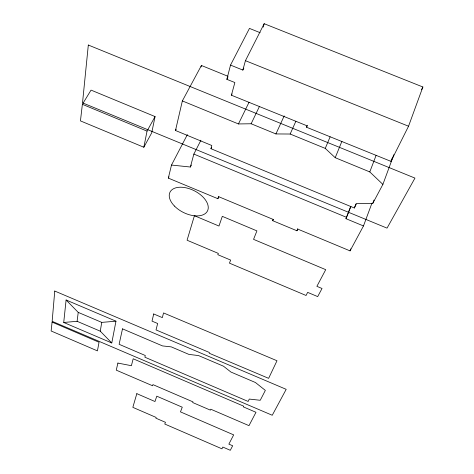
<?xml version="1.0" encoding="UTF-8"?>
<svg xmlns="http://www.w3.org/2000/svg" width="474" height="474" viewBox="0 0 474 474"><rect width="100%" height="100%" fill="white"/><g stroke="black" fill="none" stroke-linecap="round" stroke-linejoin="round"><path stroke-width="0.71" d="M63.723 322.468L66.099 299.995L115.97 321.188L111.775 342.963L63.723 322.468L77.096 321.301L100.263 331.172L111.775 342.963M82.375 104.316L80.444 120.894L143.829 147.242L151.721 132.827L155.057 116.574L91.044 90.107L82.375 104.316L147.035 131.114L143.829 147.242M77.096 321.301L78.234 312.39L66.099 299.995M100.263 331.172L101.75 322.391L115.97 321.188M393.853 154.654L382.891 184.398L372.718 203.488L356.596 203.476L354.351 207.997L210.942 148.706L211.813 145.512L175.493 130.498L182.354 100.921L201.426 65.477L228.095 76.35M218.828 196.716L217.874 198.713L168.329 178.111L171.493 165.059L187.378 134.604M201.077 66.905L201.426 65.477M230.524 65.086L242.842 70.075L245.437 60.678L264.178 23.7L422.879 86.991L408.541 126.22L390.949 161.356L306.554 127.245L307.022 125.806L231.407 95.215L234.873 82.535L226.856 79.348L230.524 65.086L249.466 28.404L260.125 32.694M171.493 165.059L190.376 167.02L193.86 154.08L200.917 140.239M263.206 27.101L264.178 23.7M217.874 198.713L218.502 196.615L273.202 219.438L272.71 220.694L296.949 230.773L297.678 229.066L350.055 250.882L363.481 225.95L371.883 203.328M390.949 161.356L391.962 158.6M372.718 203.488L373.986 200.075M350.055 250.882L350.825 248.826M382.891 184.398L369.791 171.92L376.101 155.353M354.351 207.997L355.927 203.867M363.481 225.95L345.979 218.692L350.701 206.427M345.979 218.692L350.896 206.492M369.791 171.92L335.213 157.694L341.908 141.323M296.949 230.773L297.785 228.752M335.213 157.694L325.265 148.403L330.111 136.826M272.71 220.694L273.291 219.361M306.554 127.245L307.43 125.243M182.354 100.921L238.452 123.945L251.131 123.767L275.921 133.941L290.153 134.029L295.877 121.249M275.921 133.941L284.187 115.911M251.131 123.767L259.385 106.555M238.452 123.945L249.057 102.242M421.587 89.598L422.879 86.991M210.942 148.706L211.594 147.402M242.842 70.075L243.843 68.102M231.407 95.215L232.064 93.917M190.376 167.02L191.372 165.059M226.856 79.348L227.864 77.392M168.329 178.111L169.011 176.802M175.493 130.498L176.18 129.201M147.035 131.114L155.057 116.574M245.437 60.678L408.541 126.22M290.153 134.029L325.265 148.403M193.86 154.08L346.695 217.406M78.234 312.39L101.75 322.391M54.759 291.048L52.152 321.325L272.248 415.26L286.183 389.332L54.759 291.048M88.318 45.036L82.523 102.858L387.039 228.13L414.963 178.1L88.318 45.036M52.087 322.101L51.121 330.982L97.425 350.879L99.048 342.252L52.087 322.101M122.505 328.843L119.11 344.29L145.311 355.518L144.878 357.206L248.151 401.442L249.283 399.072L260.238 400.281L265.357 390.398L255.433 382.512L230.921 372.037L223.455 366.183L198.576 355.583L188.871 354.392L171.244 346.867L162.541 345.925L122.505 328.843M117.902 363.078L116.26 370.153L152.592 385.759L152.918 384.615L192.93 401.851L192.675 402.533L210.391 410.14L210.77 409.216L248.98 425.646L255.984 412.297L243.358 406.876L243.737 406.2L133.182 358.782L131.393 365.703L117.902 363.078M153.712 313.966L152.018 321.135L157.658 323.499L156.023 329.922L209.413 352.496L209.2 353.231L268.628 378.341L276.994 360.75L163.542 312.935L162.345 317.621L153.712 313.966M136.826 393.657L132.833 407.35L156.159 417.446L155.881 418.175L165.456 422.31L164.78 424.034L221.951 448.819L222.827 447.065L230.287 450.3L232.675 445.756L228.859 444.114L233.676 434.877L180.458 411.87L182.265 407.213L156.781 396.187L154.98 401.525L136.826 393.657M194.423 215.706L187.07 240.229L218.318 253.394L217.827 254.686L230.654 260.084L229.452 263.147L306.062 295.48L307.656 292.369L317.687 296.6L322.036 288.482L316.881 286.332L325.733 269.665L253.554 239.358L256.92 230.891L222.306 216.351L218.97 226.039L194.423 215.706M174.473 206.066A20.963 12.134 26.6 0 0 207.411 211.102A20.963 12.134 26.6 0 0 184.362 187.514A20.963 12.134 26.6 0 0 174.473 206.066"/></g></svg>
